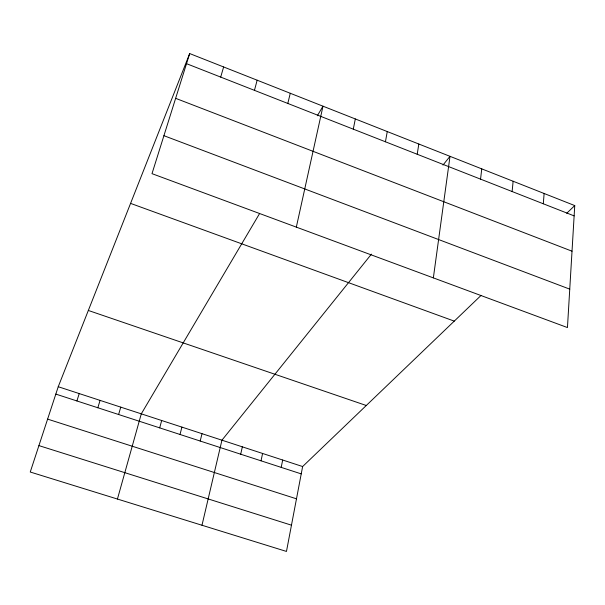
<?xml version="1.0" encoding="UTF-8"?>
<svg xmlns="http://www.w3.org/2000/svg" width="605" height="605" viewBox="0 0 605 605"><rect width="100%" height="100%" fill="white"/><g stroke="black" fill="none" stroke-linecap="round" stroke-linejoin="round"><path stroke-width="0.91" d="M574.75 205.579L567.452 327.562L151.999 173.658L189.69 53.565L574.75 205.579L566.703 213.293M543.313 203.787L544.122 193.487M512.125 191.535L513.131 181.25M480.559 179.141L481.754 168.863M433.354 277.884L450.007 156.332L442.973 165.089M417.208 154.26L418.819 144.02M385.438 141.782L387.261 131.557M480.998 295.49L302.629 466.538L286.467 551.435L30.25 472.021L58.239 386.724L189.69 53.565M353.29 129.16L355.316 118.951M281.196 467.378L282.679 460.027M261.02 460.821L262.585 453.463M296.329 227.125L322.994 106.193L317.338 115.759M240.699 454.211L242.34 446.845M201.987 525.246L221.944 440.19L371.417 254.145M287.806 103.44L290.271 93.276M200.195 441.037L202.002 433.672M180.018 434.481L181.916 427.115M254.455 90.349L257.155 80.2M159.697 427.871L161.679 420.505M117.438 499.042L141.29 413.85L259.53 213.648M220.696 77.092L223.631 66.966M118.61 414.516L120.758 407.142M97.836 407.755L100.075 400.381M76.903 400.949L79.232 393.575M38.917 445.605L291.466 525.178M47.606 419.121L296.48 498.822M55.819 394.097L301.229 473.889M58.239 386.724L302.629 466.538M88.33 310.456L366.282 405.494M130.574 203.386L454.264 321.119M163.917 135.686L569.751 289.137M175.639 98.328L572.02 251.196M186.521 63.669L574.13 215.887"/></g></svg>
